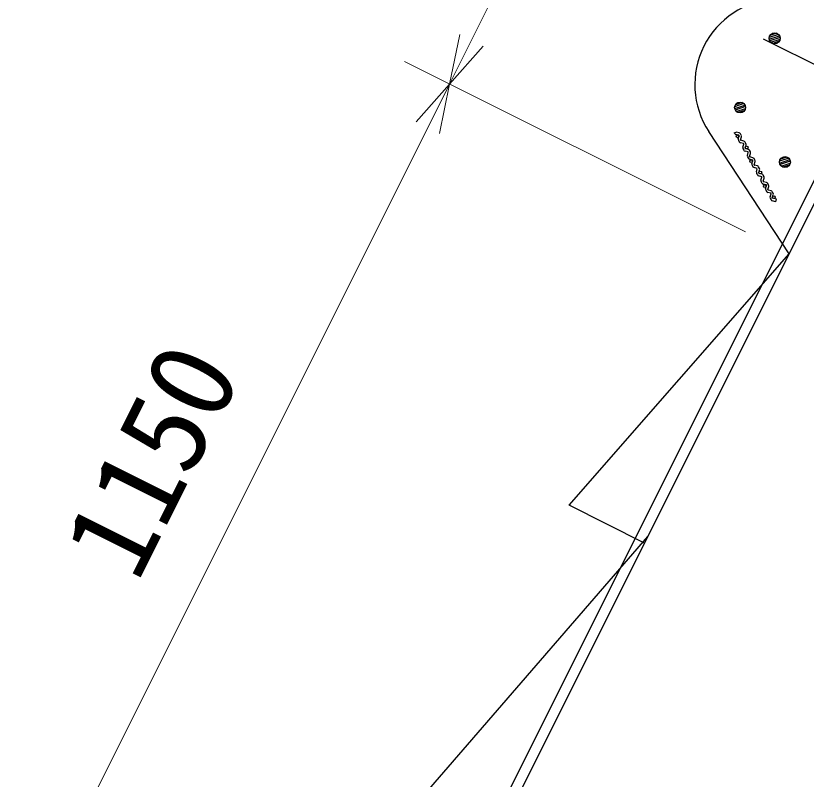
# Model space of a CAD drawing. Units: millimetres, scale not verified. Extents: x 400 to 16400, y 400 to 11650.
# Drawn here: x 13296 to 14233, y 1305 to 2210 of the extents above; entities that cross this region are included whole.
import ezdxf
from ezdxf.enums import TextEntityAlignment as Align

# ---------------------------------------------------------------- set-up
doc = ezdxf.new("R2010")
doc.units = ezdxf.units.MM
doc.header["$LTSCALE"] = 40
doc.layers.add('C-STR', color=6, linetype='Continuous', lineweight=25)
doc.layers.add('C-STR-DIM', color=1, linetype='Continuous', lineweight=13)
doc.styles.add('ＭＳ ゴシック', font='')
doc.styles.get('ＭＳ ゴシック').set_extended_font_data('MS Gothic')

msp = doc.modelspace()

# ---------------------------------------------------------------- linework, layer by layer
at = {"layer": 'C-STR', "color": 1}
msp.add_line((13540.02, 610.27), (15767.01, 5064.25), dxfattribs=at)
at = {"layer": 'C-STR', "color": 7}
for p, q in [((13541.86, 586.65), (15777.93, 5058.79)), ((14200.15, 2188.41), (14189.15, 2184.74)), ((14189.18, 2182.64), (14201.39, 2186.71)), ((14202, 2184.81), (14189.83, 2180.75)), ((14198.03, 2189.81), (14190.01, 2187.13)), ((14182.01, 2183.31), (14852.83, 1847.9)), ((14191.11, 2179.07), (14201.99, 2182.69)), ((14201.05, 2180.27), (14193.31, 2177.69)), ((14159.12, 2106.35), (14148.12, 2102.68)), ((14148.15, 2100.58), (14160.36, 2104.65)), ((14160.97, 2102.75), (14148.8, 2098.69)), ((14157, 2107.75), (14148.98, 2105.08)), ((14150.08, 2097.01), (14160.96, 2100.64)), ((14160.02, 2098.22), (14152.28, 2095.64)), ((14212.68, 1928.29), (14117.42, 2073.19)), ((14210.14, 2043.02), (14202.12, 2040.35)), ((14212.26, 2041.62), (14201.26, 2037.96)), ((14201.29, 2035.86), (14213.49, 2039.93)), ((14214.11, 2038.02), (14201.94, 2033.97)), ((14203.22, 2032.28), (14214.1, 2035.91)), ((14213.16, 2033.49), (14205.42, 2030.91))]:
    msp.add_line(p, q, dxfattribs=at)
at = {"layer": 'C-STR'}
for p, q in [((14147.73, 2071.79), (14150.03, 2072.67)), ((14147.73, 2071.79), (14148.25, 2070.85)), ((14153.64, 2071.7), (14150.03, 2072.67)), ((14153.24, 2068.79), (14149.62, 2069.77)), ((14152.43, 2064.65), (14153.55, 2068.22)), ((14152.6, 2062.9), (14153.63, 2061.03)), ((14156.04, 2068.74), (14155.02, 2070.61)), ((14155.1, 2063.42), (14156.22, 2066.99)), ((14159.02, 2061.87), (14155.41, 2062.85)), ((14158.62, 2058.97), (14155.01, 2059.94)), ((14157.81, 2054.82), (14158.93, 2058.4)), ((14157.99, 2053.08), (14159.01, 2051.21)), ((14161.43, 2058.92), (14160.4, 2060.79)), ((14160.48, 2053.6), (14161.6, 2057.17)), ((14164.41, 2052.05), (14160.79, 2053.03)), ((14164.01, 2049.14), (14160.39, 2050.12)), ((14163.2, 2045), (14164.32, 2048.58)), ((14163.37, 2043.26), (14164.4, 2041.39)), ((14166.81, 2049.1), (14165.79, 2050.97)), ((14165.86, 2043.78), (14166.98, 2047.35)), ((14169.79, 2042.23), (14166.17, 2043.21)), ((14169.39, 2039.32), (14165.77, 2040.3)), ((14168.58, 2035.18), (14169.7, 2038.76)), ((14168.75, 2033.44), (14169.78, 2031.57)), ((14172.19, 2039.28), (14171.17, 2041.15)), ((14171.25, 2033.95), (14172.37, 2037.53)), ((14175.18, 2032.41), (14171.56, 2033.39)), ((14174.64, 2029.43), (14171.16, 2030.48)), ((14173.96, 2025.36), (14174.94, 2028.87)), ((14177.58, 2029.45), (14176.55, 2031.32)), ((14176.63, 2024.13), (14177.75, 2027.71)), ((14174.14, 2023.61), (14175.16, 2021.74)), ((14180.16, 2019.68), (14176.54, 2020.66)), ((14180.56, 2022.59), (14176.94, 2023.57)), ((14179.35, 2015.54), (14180.47, 2019.11)), ((14182.96, 2019.63), (14181.94, 2021.5)), ((14182.01, 2014.31), (14183.13, 2017.89)), ((14179.52, 2013.79), (14180.54, 2011.92)), ((14185.54, 2009.86), (14181.92, 2010.84)), ((14185.94, 2012.77), (14182.32, 2013.75)), ((14184.73, 2005.72), (14185.85, 2009.29)), ((14185.86, 2009.75), (14186.1, 2009.79)), ((14186.1, 2009.79), (14185.86, 2009.75)), ((14185.86, 2009.75), (14186.1, 2009.79)), ((14186.1, 2009.79), (14185.86, 2009.75)), ((14185.87, 2009.78), (14185.86, 2009.75)), ((14185.87, 2009.78), (14185.86, 2009.75)), ((14185.86, 2009.75), (14185.87, 2009.71)), ((14185.86, 2009.75), (14185.87, 2009.71)), ((14185.89, 2009.81), (14185.87, 2009.78)), ((14185.89, 2009.81), (14185.87, 2009.78)), ((14185.87, 2009.78), (14186.1, 2009.79)), ((14186.1, 2009.79), (14185.87, 2009.78)), ((14185.87, 2009.71), (14186.1, 2009.79)), ((14186.1, 2009.79), (14185.87, 2009.71)), ((14185.87, 2009.78), (14186.1, 2009.79)), ((14186.1, 2009.79), (14185.87, 2009.78)), ((14185.87, 2009.71), (14186.1, 2009.79)), ((14186.1, 2009.79), (14185.87, 2009.71)), ((14185.87, 2009.71), (14185.88, 2009.68)), ((14185.87, 2009.71), (14185.88, 2009.68)), ((14185.88, 2009.68), (14186.1, 2009.79)), ((14186.1, 2009.79), (14185.88, 2009.68)), ((14185.88, 2009.68), (14186.1, 2009.79)), ((14186.1, 2009.79), (14185.88, 2009.68)), ((14185.88, 2009.68), (14185.89, 2009.66)), ((14185.88, 2009.68), (14185.89, 2009.66)), ((14185.91, 2009.83), (14185.89, 2009.81)), ((14185.91, 2009.83), (14185.89, 2009.81)), ((14185.89, 2009.81), (14186.1, 2009.79)), ((14186.1, 2009.79), (14185.89, 2009.81)), ((14185.89, 2009.81), (14186.1, 2009.79)), ((14186.1, 2009.79), (14185.89, 2009.81)), ((14185.89, 2009.66), (14186.1, 2009.79)), ((14186.1, 2009.79), (14185.89, 2009.66)), ((14185.89, 2009.66), (14186.1, 2009.79)), ((14186.1, 2009.79), (14185.89, 2009.66)), ((14185.89, 2009.66), (14185.92, 2009.63)), ((14185.89, 2009.66), (14185.92, 2009.63)), ((14185.94, 2009.85), (14185.91, 2009.83)), ((14185.94, 2009.85), (14185.91, 2009.83)), ((14185.91, 2009.83), (14186.1, 2009.79)), ((14186.1, 2009.79), (14185.91, 2009.83)), ((14185.91, 2009.83), (14186.1, 2009.79)), ((14186.1, 2009.79), (14185.91, 2009.83)), ((14185.92, 2009.63), (14186.1, 2009.79)), ((14186.1, 2009.79), (14185.92, 2009.63)), ((14185.92, 2009.63), (14186.1, 2009.79)), ((14186.1, 2009.79), (14185.92, 2009.63)), ((14185.92, 2009.63), (14185.95, 2009.62)), ((14185.92, 2009.63), (14185.95, 2009.62)), ((14185.97, 2009.86), (14185.94, 2009.85)), ((14185.97, 2009.86), (14185.94, 2009.85)), ((14185.94, 2009.85), (14186.1, 2009.79)), ((14186.1, 2009.79), (14185.94, 2009.85)), ((14185.94, 2009.85), (14186.1, 2009.79)), ((14186.1, 2009.79), (14185.94, 2009.85)), ((14185.95, 2009.62), (14186.1, 2009.79)), ((14186.1, 2009.79), (14185.95, 2009.62)), ((14185.95, 2009.62), (14186.1, 2009.79)), ((14186.1, 2009.79), (14185.95, 2009.62)), ((14185.95, 2009.62), (14185.98, 2009.61)), ((14185.95, 2009.62), (14185.98, 2009.61)), ((14186, 2009.86), (14185.97, 2009.86)), ((14185.97, 2009.86), (14186.1, 2009.79)), ((14186.1, 2009.79), (14185.97, 2009.86)), ((14186, 2009.86), (14185.97, 2009.86)), ((14185.97, 2009.86), (14186.1, 2009.79)), ((14186.1, 2009.79), (14185.97, 2009.86)), ((14185.98, 2009.61), (14186.1, 2009.79)), ((14186.1, 2009.79), (14185.98, 2009.61)), ((14185.98, 2009.61), (14186.1, 2009.79)), ((14186.1, 2009.79), (14185.98, 2009.61)), ((14185.98, 2009.61), (14186.01, 2009.61)), ((14185.98, 2009.61), (14186.01, 2009.61)), ((14186.03, 2009.85), (14186, 2009.86)), ((14186, 2009.86), (14186.1, 2009.79)), ((14186.1, 2009.79), (14186, 2009.86)), ((14186.03, 2009.85), (14186, 2009.86)), ((14186, 2009.86), (14186.1, 2009.79)), ((14186.1, 2009.79), (14186, 2009.86)), ((14186.01, 2009.61), (14186.1, 2009.79)), ((14186.1, 2009.79), (14186.01, 2009.61)), ((14186.01, 2009.61), (14186.1, 2009.79)), ((14186.1, 2009.79), (14186.01, 2009.61)), ((14186.01, 2009.61), (14186.04, 2009.62)), ((14186.01, 2009.61), (14186.04, 2009.62)), ((14186.06, 2009.84), (14186.03, 2009.85)), ((14186.03, 2009.85), (14186.1, 2009.79)), ((14186.1, 2009.79), (14186.03, 2009.85)), ((14186.06, 2009.84), (14186.03, 2009.85)), ((14186.03, 2009.85), (14186.1, 2009.79)), ((14186.1, 2009.79), (14186.03, 2009.85)), ((14186.04, 2009.62), (14186.1, 2009.79)), ((14186.1, 2009.79), (14186.04, 2009.62)), ((14186.04, 2009.62), (14186.1, 2009.79)), ((14186.1, 2009.79), (14186.04, 2009.62)), ((14186.04, 2009.62), (14186.07, 2009.64)), ((14186.04, 2009.62), (14186.07, 2009.64)), ((14186.08, 2009.82), (14186.06, 2009.84)), ((14186.06, 2009.84), (14186.1, 2009.79)), ((14186.1, 2009.79), (14186.06, 2009.84)), ((14186.08, 2009.82), (14186.06, 2009.84)), ((14186.06, 2009.84), (14186.1, 2009.79)), ((14186.1, 2009.79), (14186.06, 2009.84)), ((14186.07, 2009.64), (14186.1, 2009.79)), ((14186.1, 2009.79), (14186.07, 2009.64)), ((14186.07, 2009.64), (14186.1, 2009.79)), ((14186.1, 2009.79), (14186.07, 2009.64)), ((14186.07, 2009.64), (14186.09, 2009.66)), ((14186.07, 2009.64), (14186.09, 2009.66)), ((14186.1, 2009.79), (14186.08, 2009.82)), ((14186.1, 2009.79), (14186.08, 2009.82)), ((14186.09, 2009.66), (14186.1, 2009.79)), ((14186.1, 2009.79), (14186.09, 2009.66)), ((14186.09, 2009.66), (14186.1, 2009.79)), ((14186.1, 2009.79), (14186.09, 2009.66)), ((14186.09, 2009.66), (14186.11, 2009.69)), ((14186.09, 2009.66), (14186.11, 2009.69)), ((14186.11, 2009.69), (14186.1, 2009.79)), ((14186.1, 2009.79), (14186.11, 2009.69)), ((14186.11, 2009.72), (14186.1, 2009.79)), ((14186.1, 2009.79), (14186.11, 2009.72)), ((14186.11, 2009.76), (14186.1, 2009.79)), ((14186.11, 2009.69), (14186.1, 2009.79)), ((14186.1, 2009.79), (14186.11, 2009.69)), ((14186.11, 2009.72), (14186.1, 2009.79)), ((14186.1, 2009.79), (14186.11, 2009.72)), ((14186.11, 2009.76), (14186.1, 2009.79)), ((14186.11, 2009.72), (14186.11, 2009.76)), ((14186.11, 2009.72), (14186.11, 2009.76)), ((14186.11, 2009.69), (14186.11, 2009.72)), ((14186.11, 2009.69), (14186.11, 2009.72)), ((14188.34, 2009.81), (14187.32, 2011.68)), ((14187.4, 2004.49), (14188.52, 2008.06)), ((14184.9, 2003.97), (14185.93, 2002.1)), ((14190.92, 2000.04), (14187.31, 2001.02)), ((14191.32, 2002.94), (14187.71, 2003.92)), ((14190.11, 1995.9), (14191.23, 1999.47)), ((14190.11, 1995.9), (14191.23, 1999.47)), ((14193.73, 1999.99), (14192.7, 2001.86)), ((14192.78, 1994.67), (14193.9, 1998.24)), ((14190.29, 1994.15), (14191.34, 1992.3)), ((14196.75, 1990.09), (14192.69, 1991.19)), ((14196.75, 1990.09), (14192.69, 1991.19)), ((14197.63, 1992.87), (14193.09, 1994.1)), ((14196.75, 1990.09), (14197.63, 1992.87)), ((13951.77, 1630.09), (14212.68, 1928.29)), ((14041.21, 1585.37), (13951.77, 1630.09)), ((13780.36, 1287.26), (14045.11, 1593.15))]:
    msp.add_line(p, q, dxfattribs=at)
at = {"layer": 'C-STR', "color": 7}
for centre in [(14195.58, 2183.79), (14154.55, 2101.73), (14207.69, 2037)]:
    msp.add_circle(centre, 6.5, dxfattribs=at)
at = {"layer": 'C-STR'}
for centre, radius in [((14151.66, 2067.55), 1.64), ((14162.38, 2054.27), 1.64), ((14167.8, 2038.09), 1.64), ((14178.53, 2024.8), 1.64), ((14183.95, 2008.62), 1.64), ((14185.99, 2009.74), 0.125), ((14185.99, 2009.74), 0.125), ((14194.68, 1995.34), 1.64)]:
    msp.add_circle(centre, radius, dxfattribs=at)
at = {"layer": 'C-STR', "color": 7}
msp.add_arc((14202.91, 2128.84), 102, 93.80869, 213.06111, dxfattribs=at)
at = {"layer": 'C-STR'}
for centre, radius, start, end in [((14153.06, 2069.53), 2.24, 28.72695, 74.85026), ((14150.21, 2071.93), 2.24, 208.72695, 254.85026), ((14154.57, 2063.98), 2.24, 162.60365, 208.72695), ((14153.12, 2068.35), 0.448, 342.60365, 74.85026), ((14155.53, 2063.29), 0.448, 162.60365, 254.85026), ((14154.08, 2067.66), 2.24, 342.60365, 28.72695), ((14158.44, 2059.71), 2.24, 28.72695, 74.85026), ((14155.59, 2062.11), 2.24, 208.72695, 254.85026), ((14159.95, 2054.15), 2.24, 162.60365, 208.72695), ((14158.51, 2058.53), 0.448, 342.60365, 74.85026), ((14160.91, 2053.46), 0.448, 162.60365, 254.85026), ((14159.46, 2057.84), 2.24, 342.60365, 28.72695), ((14160.98, 2052.28), 2.24, 208.72695, 254.85026), ((14165.33, 2044.33), 2.24, 162.60365, 208.72695), ((14163.89, 2048.71), 0.448, 342.60365, 74.85026), ((14163.82, 2049.89), 2.24, 28.72695, 74.85026), ((14166.29, 2043.64), 0.448, 162.60365, 254.85026), ((14164.85, 2048.02), 2.24, 342.60365, 28.72695), ((14166.36, 2042.46), 2.24, 208.72695, 254.85026), ((14170.72, 2034.51), 2.24, 162.60365, 208.72695), ((14169.27, 2038.89), 0.448, 342.60365, 74.85026), ((14169.2, 2040.07), 2.24, 28.72695, 74.85026), ((14171.67, 2033.82), 0.448, 162.60365, 254.85026), ((14170.23, 2038.2), 2.24, 342.60365, 28.72695), ((14171.74, 2032.64), 2.24, 208.72695, 254.85026), ((14176.1, 2024.69), 2.24, 162.60365, 208.72695), ((14174.59, 2030.25), 2.24, 28.72695, 74.85026), ((14177.06, 2024), 0.448, 162.60365, 254.85026), ((14175.61, 2028.38), 2.24, 342.60365, 28.72695), ((14177.13, 2022.82), 2.24, 208.72695, 254.85026), ((14181.48, 2014.87), 2.24, 162.60365, 208.72695), ((14180.04, 2019.25), 0.448, 342.60365, 74.85026), ((14179.97, 2020.43), 2.24, 28.72695, 74.85026), ((14181, 2018.56), 2.24, 342.60365, 28.72695), ((14182.51, 2013), 2.24, 208.72695, 254.85026), ((14182.44, 2014.18), 0.448, 162.60365, 254.85026), ((14186.87, 2005.05), 2.24, 162.60365, 208.72695), ((14185.42, 2009.43), 0.448, 342.60365, 74.85026), ((14185.35, 2010.6), 2.24, 28.72695, 74.85026), ((14186.38, 2008.73), 2.24, 342.60365, 28.72695), ((14187.89, 2003.18), 2.24, 208.72695, 254.85026), ((14187.82, 2004.36), 0.448, 162.60365, 254.85026), ((14190.8, 1999.6), 0.448, 342.60365, 74.85026), ((14190.74, 2000.78), 2.24, 28.72695, 74.85026), ((14191.76, 1998.91), 2.24, 342.60365, 28.72695), ((14192.25, 1995.23), 2.24, 162.60365, 208.72695), ((14193.96, 1994), 3.12, 213.02297, 243.91389), ((14193.21, 1994.53), 0.448, 162.60365, 254.85026)]:
    msp.add_arc(centre, radius, start, end, dxfattribs=at)
at = {"layer": 'C-STR-DIM'}
for p, q in [((13810.18, 2129.54), (13966.71, 2442.59)), ((13810.18, 2129.54), (13822.21, 2188.32)), ((13810.18, 2129.54), (13849.99, 2174.43)), ((14160.8, 1954.23), (13756.52, 2156.37)), ((13295.89, 1100.95), (13810.18, 2129.54)), ((13295.89, 1100.95), (13810.18, 2129.54)), ((13810.18, 2129.54), (13770.38, 2084.65)), ((13810.18, 2129.54), (13798.16, 2070.76))]:
    msp.add_line(p, q, dxfattribs=at)

# ---------------------------------------------------------------- texts
at = {"layer": 'C-STR-DIM', "color": 7, "style": 'ＭＳ ゴシック'}
msp.add_text('1150', height=102.6, rotation=63.435, dxfattribs=at).set_placement((13467.39, 1522.79), align=Align.BOTTOM_LEFT)

doc.saveas('drawing.dxf')
